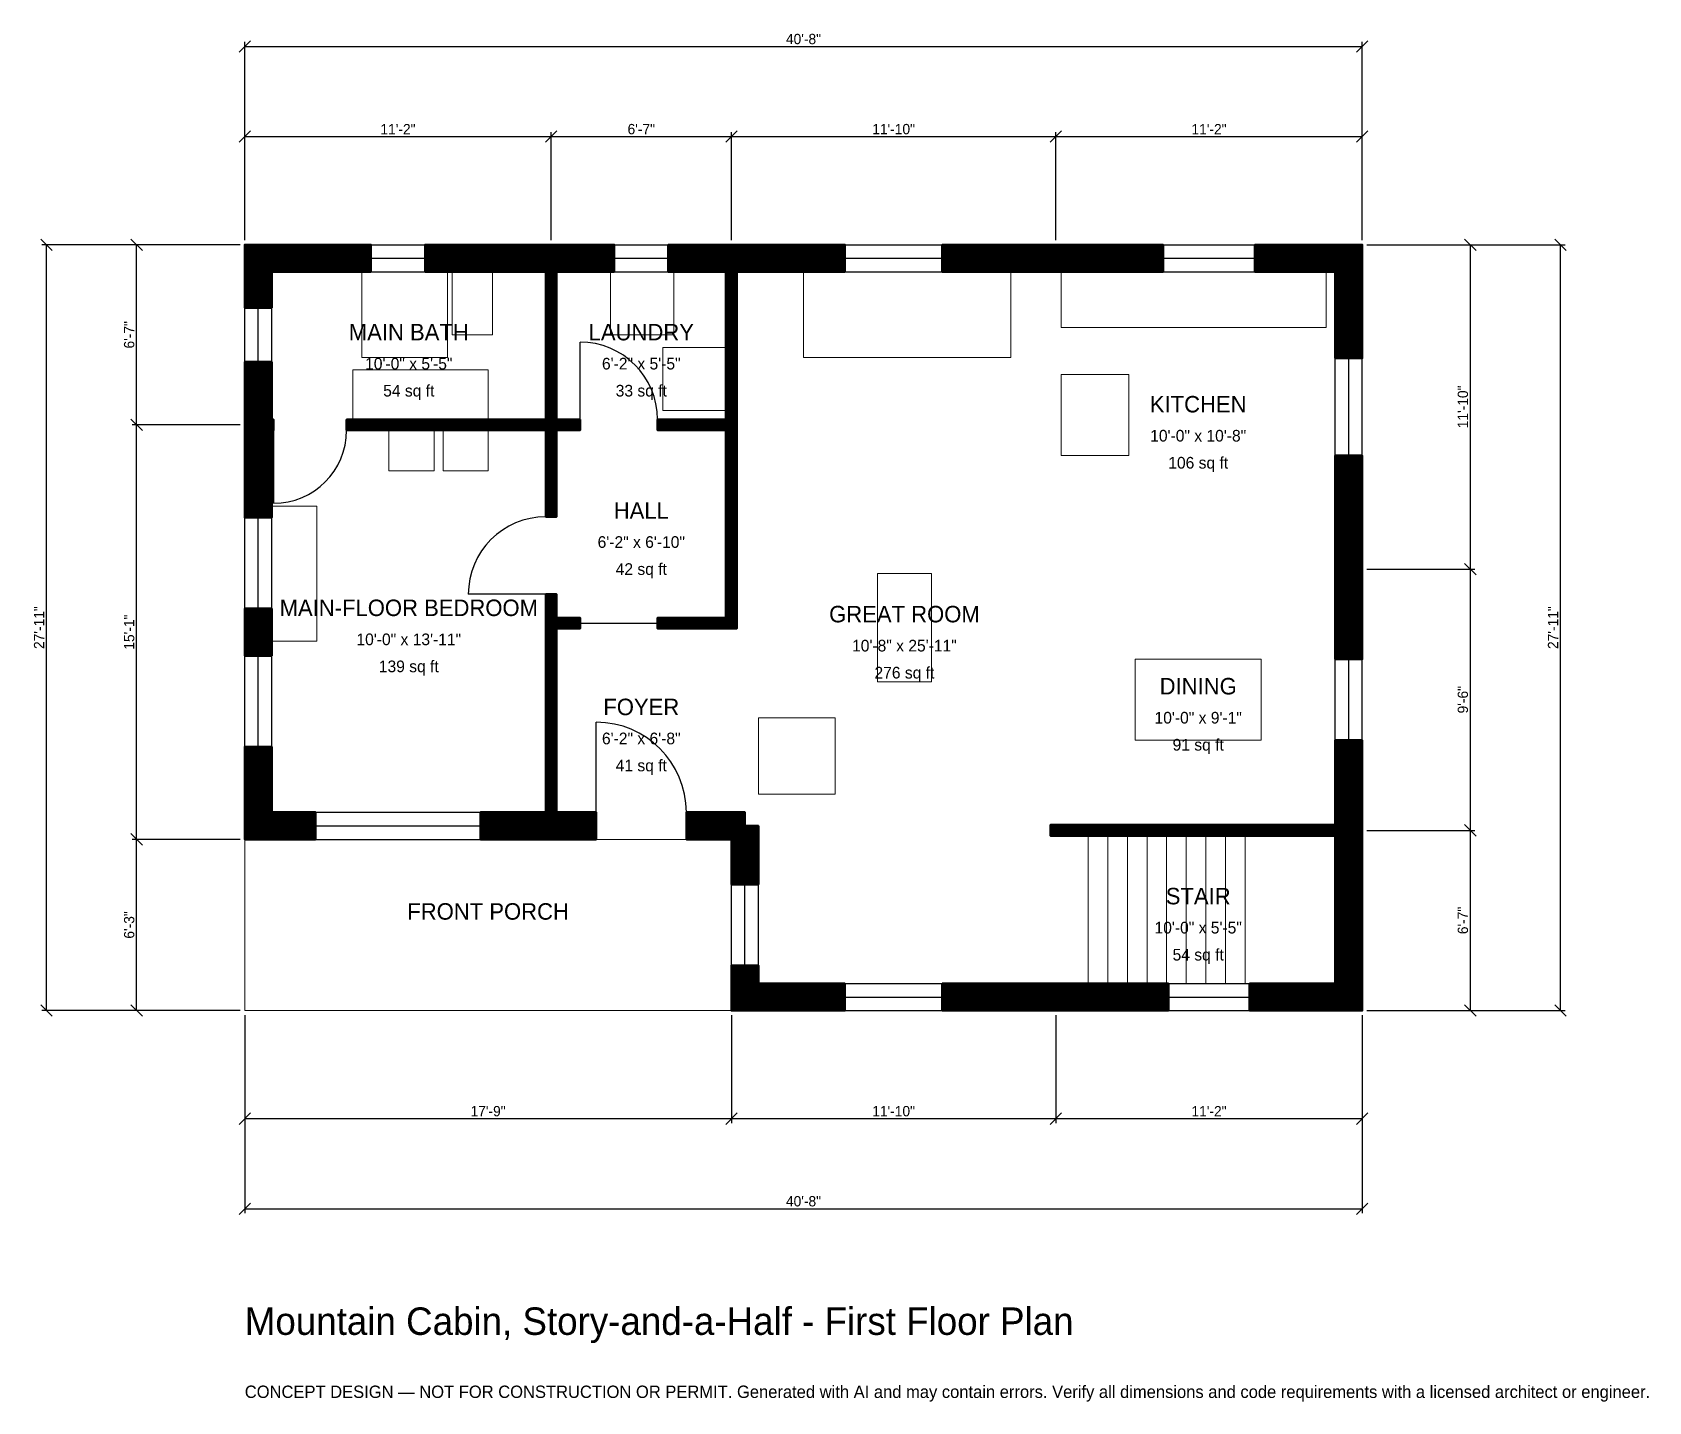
# Model space of a CAD drawing. Header units: inches. Extents: x -93 to 613, y -171 to 427.
import ezdxf
from ezdxf.enums import TextEntityAlignment as Align

# ---------------------------------------------------------------- set-up
doc = ezdxf.new("R2010")
doc.units = ezdxf.units.IN
doc.header["$MEASUREMENT"] = 0
doc.linetypes.add('DASHED', pattern=[0.6, 0.5, -0.1])
for name, color, linetype, lineweight in [('A-ANNO-DIMS', 1, 'Continuous', 13), ('A-ANNO-TEXT', 7, 'Continuous', 18), ('A-AREA-IDEN', 7, 'Continuous', 18), ('A-DOOR', 2, 'Continuous', 25), ('A-FLOR-FIXT', 9, 'Continuous', 13), ('A-FLOR-STRS', 3, 'Continuous', 18), ('A-FURN', 9, 'Continuous', 13), ('A-GLAZ', 4, 'Continuous', 25), ('A-SITE-PAVE', 8, 'Continuous', 13), ('A-WALL', 7, 'Continuous', 50), ('A-WALL-PATT', 8, 'Continuous', 13)]:
    doc.layers.add(name, color=color, linetype=linetype, lineweight=lineweight)
doc.dimstyles.new('PLAN', dxfattribs={"dimtxt": 4.5, "dimasz": 3, "dimexe": 2, "dimexo": 2, "dimgap": 1, "dimtad": 1, "dimdec": 0, "dimlunit": 4, "dimtsz": 2.5, "dimcen": 2.5, "dimclrd": 1, "dimclre": 1, "dimazin": 3, "dimtfac": 1, "dimtmove": 0, "dimatfit": 3})

msp = doc.modelspace()

# ---------------------------------------------------------------- hatches: boundary and pattern name
at = {"layer": 'A-WALL-PATT'}
h = msp.add_hatch(dxfattribs=at)
h.set_pattern_fill('ANSI31', color=8, scale=0.8)
h.paths.add_polyline_path([(136.2205, 74.8031), (131.4961, 74.8031), (131.4961, 74.8031), (127.9528, 74.8031), (102.9528, 74.8031), (102.9528, 86.6142), (127.9528, 86.6142), (131.4961, 86.6142), (131.4961, 166.9291), (131.4961, 171.6535), (131.4961, 181.8898), (136.2205, 181.8898), (136.2205, 171.6535), (146.4567, 171.6535), (146.4567, 166.9291), (136.2205, 166.9291), (136.2205, 86.6142), (139.7638, 86.6142), (153.5433, 86.6142), (153.5433, 74.8031), (139.7638, 74.8031), (136.2205, 74.8031), (136.2205, 74.8031)])
h.paths.add_polyline_path([(11.811, 74.8031), (11.811, 74.8031), (0, 74.8031), (0, 74.8031), (0, 74.8031), (0, 86.6142), (0, 86.6142), (0, 115.2887), (11.811, 115.2887), (11.811, 86.6142), (30.9055, 86.6142), (30.9055, 74.8031), (11.811, 74.8031)])
h.paths.add_polyline_path([(0, 175.6562), (11.811, 175.6562), (11.811, 155.0525), (0, 155.0525), (0, 175.6562)])
h.paths.add_polyline_path([(0, 250), (0, 253.5433), (0, 253.5433), (0, 258.2677), (0, 258.2677), (0, 261.811), (0, 283.4646), (11.811, 283.4646), (11.811, 261.811), (11.811, 258.2677), (12.5984, 258.2677), (12.5984, 253.5433), (11.811, 253.5433), (11.811, 250), (11.811, 215.4199), (0, 215.4199), (0, 250)])
h.paths.add_polyline_path([(0, 322.8346), (0, 322.8346), (0, 334.6457), (0, 334.6457), (0, 334.6457), (11.811, 334.6457), (11.811, 334.6457), (55.1181, 334.6457), (55.1181, 322.8346), (11.811, 322.8346), (11.811, 307.0866), (0, 307.0866), (0, 322.8346)])
h.paths.add_polyline_path([(127.9528, 334.6457), (131.4961, 334.6457), (131.4961, 334.6457), (136.2205, 334.6457), (136.2205, 334.6457), (139.7638, 334.6457), (161.4173, 334.6457), (161.4173, 322.8346), (139.7638, 322.8346), (136.2205, 322.8346), (136.2205, 258.2677), (146.4567, 258.2677), (146.4567, 253.5433), (136.2205, 253.5433), (136.2205, 215.748), (131.4961, 215.748), (131.4961, 253.5433), (44.4882, 253.5433), (44.4882, 258.2677), (131.4961, 258.2677), (131.4961, 322.8346), (127.9528, 322.8346), (78.7402, 322.8346), (78.7402, 334.6457), (127.9528, 334.6457)])
h.paths.add_polyline_path([(206.6929, 334.6457), (210.2362, 334.6457), (210.2362, 334.6457), (214.9606, 334.6457), (214.9606, 334.6457), (218.5039, 334.6457), (262.2047, 334.6457), (262.2047, 322.8346), (218.5039, 322.8346), (214.9606, 322.8346), (214.9606, 258.2677), (214.9606, 253.5433), (214.9606, 171.6535), (214.9606, 166.9291), (210.2362, 166.9291), (180.315, 166.9291), (180.315, 171.6535), (210.2362, 171.6535), (210.2362, 253.5433), (180.315, 253.5433), (180.315, 258.2677), (210.2362, 258.2677), (210.2362, 322.8346), (206.6929, 322.8346), (185.0394, 322.8346), (185.0394, 334.6457), (206.6929, 334.6457)])
h.paths.add_polyline_path([(348.4252, 334.6457), (360.2362, 334.6457), (401.1811, 334.6457), (401.1811, 322.8346), (360.2362, 322.8346), (348.4252, 322.8346), (304.7244, 322.8346), (304.7244, 334.6457), (348.4252, 334.6457)])
h.paths.add_polyline_path([(476.378, 334.6457), (476.378, 334.6457), (488.189, 334.6457), (488.189, 334.6457), (488.189, 334.6457), (488.189, 322.8346), (488.189, 322.8346), (488.189, 285.0394), (476.378, 285.0394), (476.378, 322.8346), (441.3386, 322.8346), (441.3386, 334.6457), (476.378, 334.6457)])
h.paths.add_polyline_path([(488.189, 198.8189), (488.189, 187.0079), (488.189, 153.5433), (476.378, 153.5433), (476.378, 187.0079), (476.378, 198.8189), (476.378, 242.5197), (488.189, 242.5197), (488.189, 198.8189)])
h.paths.add_polyline_path([(488.189, 84.6457), (488.189, 81.1024), (488.189, 81.1024), (488.189, 76.378), (488.189, 76.378), (488.189, 72.8346), (488.189, 11.811), (488.189, 11.811), (488.189, 0), (488.189, 0), (488.189, 0), (476.378, 0), (476.378, 0), (438.9764, 0), (438.9764, 11.811), (476.378, 11.811), (476.378, 72.8346), (476.378, 76.378), (351.9685, 76.378), (351.9685, 81.1024), (476.378, 81.1024), (476.378, 84.6457), (476.378, 118.1102), (488.189, 118.1102), (488.189, 84.6457)])
h.paths.add_polyline_path([(360.2362, 0), (348.4252, 0), (304.7244, 0), (304.7244, 11.811), (348.4252, 11.811), (360.2362, 11.811), (403.5433, 11.811), (403.5433, 0), (360.2362, 0)])
h.paths.add_polyline_path([(224.4094, 0), (224.4094, 0), (212.5984, 0), (212.5984, 0), (212.5984, 0), (212.5984, 11.811), (212.5984, 11.811), (212.5984, 19.685), (224.4094, 19.685), (224.4094, 11.811), (262.2047, 11.811), (262.2047, 0), (224.4094, 0)])
h.paths.add_polyline_path([(212.5984, 74.8031), (192.9134, 74.8031), (192.9134, 86.6142), (218.5039, 86.6142), (218.5039, 80.7087), (224.4094, 80.7087), (224.4094, 55.1181), (212.5984, 55.1181), (212.5984, 74.8031)])

# ---------------------------------------------------------------- linework, layer by layer
at = {"layer": 'A-DOOR'}
for p, q in [((146.4567, 258.2677), (146.4567, 292.126)), ((12.5984, 253.5433), (12.5984, 221.6535)), ((131.4961, 181.8898), (97.6378, 181.8898)), ((146.4567, 169.2913), (180.315, 169.2913)), ((153.5433, 86.6142), (153.5433, 125.9843))]:
    msp.add_line(p, q, dxfattribs=at)
for centre, radius, start, end in [((146.4567, 258.2677), 33.8583, 0, 90), ((12.5984, 253.5433), 31.8898, 270, 360), ((131.4961, 181.8898), 33.8583, 90, 180), ((153.5433, 86.6142), 39.3701, 0, 90)]:
    msp.add_arc(centre, radius, start, end, dxfattribs=at)
at = {"layer": 'A-FLOR-FIXT'}
for points in [[(51.1811, 285.4331), (88.5827, 285.4331), (88.5827, 322.8346), (51.1811, 322.8346)], [(90.5512, 295.2756), (108.2677, 295.2756), (108.2677, 322.8346), (90.5512, 322.8346)], [(356.6929, 298.4252), (472.4409, 298.4252), (472.4409, 322.8346), (356.6929, 322.8346)], [(47.2441, 258.2677), (106.2992, 258.2677), (106.2992, 279.9213), (47.2441, 279.9213)]]:
    msp.add_lwpolyline(points, close=True, dxfattribs=at)
at = {"layer": 'A-FLOR-STRS'}
for p, q in [((368.5039, 11.811), (368.5039, 76.378)), ((377.0669, 11.811), (377.0669, 76.378)), ((385.6299, 11.811), (385.6299, 76.378)), ((394.1929, 11.811), (394.1929, 76.378)), ((402.7559, 11.811), (402.7559, 76.378)), ((411.3189, 11.811), (411.3189, 76.378)), ((419.8819, 11.811), (419.8819, 76.378)), ((428.4449, 11.811), (428.4449, 76.378)), ((437.0079, 11.811), (437.0079, 76.378))]:
    msp.add_line(p, q, dxfattribs=at)
at = {"layer": 'A-FURN'}
for points in [[(159.8425, 295.2756), (187.4016, 295.2756), (187.4016, 322.8346), (159.8425, 322.8346)], [(244.0945, 285.4331), (334.6457, 285.4331), (334.6457, 322.8346), (244.0945, 322.8346)], [(182.6772, 262.2047), (210.2362, 262.2047), (210.2362, 289.7638), (182.6772, 289.7638)], [(356.6929, 242.5197), (386.2205, 242.5197), (386.2205, 277.9528), (356.6929, 277.9528)], [(62.9921, 235.8268), (82.6772, 235.8268), (82.6772, 253.5433), (62.9921, 253.5433)], [(86.6142, 235.8268), (106.2992, 235.8268), (106.2992, 253.5433), (86.6142, 253.5433)], [(11.811, 161.4173), (31.4961, 161.4173), (31.4961, 220.4724), (11.811, 220.4724)], [(276.378, 143.7008), (300, 143.7008), (300, 190.9449), (276.378, 190.9449)], [(388.9764, 118.1102), (444.0945, 118.1102), (444.0945, 153.5433), (388.9764, 153.5433)], [(224.4094, 94.4882), (257.874, 94.4882), (257.874, 127.9528), (224.4094, 127.9528)]]:
    msp.add_lwpolyline(points, close=True, dxfattribs=at)
at = {"layer": 'A-GLAZ'}
for p, q in [((55.1181, 334.6457), (78.7402, 334.6457)), ((161.4173, 334.6457), (185.0394, 334.6457)), ((262.2047, 334.6457), (304.7244, 334.6457)), ((401.1811, 334.6457), (441.3386, 334.6457)), ((55.1181, 328.7402), (78.7402, 328.7402)), ((161.4173, 328.7402), (185.0394, 328.7402)), ((262.2047, 328.7402), (304.7244, 328.7402)), ((401.1811, 328.7402), (441.3386, 328.7402)), ((55.1181, 322.8346), (78.7402, 322.8346)), ((161.4173, 322.8346), (185.0394, 322.8346)), ((262.2047, 322.8346), (304.7244, 322.8346)), ((401.1811, 322.8346), (441.3386, 322.8346)), ((0, 283.4646), (0, 307.0866)), ((5.9055, 283.4646), (5.9055, 307.0866)), ((11.811, 283.4646), (11.811, 307.0866)), ((476.378, 242.5197), (476.378, 285.0394)), ((482.2835, 242.5197), (482.2835, 285.0394)), ((488.189, 242.5197), (488.189, 285.0394)), ((0, 175.6562), (0, 215.4199)), ((5.9055, 175.6562), (5.9055, 215.4199)), ((11.811, 175.6562), (11.811, 215.4199)), ((0, 115.2887), (0, 155.0525)), ((5.9055, 115.2887), (5.9055, 155.0525)), ((11.811, 115.2887), (11.811, 155.0525)), ((476.378, 118.1102), (476.378, 153.5433)), ((482.2835, 118.1102), (482.2835, 153.5433)), ((488.189, 118.1102), (488.189, 153.5433)), ((30.9055, 86.6142), (102.9528, 86.6142)), ((30.9055, 80.7087), (102.9528, 80.7087)), ((30.9055, 74.8031), (102.9528, 74.8031)), ((212.5984, 19.685), (212.5984, 55.1181)), ((218.5039, 19.685), (218.5039, 55.1181)), ((224.4094, 19.685), (224.4094, 55.1181)), ((262.2047, 11.811), (304.7244, 11.811)), ((403.5433, 11.811), (438.9764, 11.811)), ((262.2047, 5.9055), (304.7244, 5.9055)), ((262.2047, 0), (304.7244, 0)), ((403.5433, 5.9055), (438.9764, 5.9055)), ((403.5433, 0), (438.9764, 0))]:
    msp.add_line(p, q, dxfattribs=at)
at = {"layer": 'A-SITE-PAVE', "linetype": 'DASHED'}
msp.add_lwpolyline([(0, 0), (212.5984, 0), (212.5984, 74.8031), (0, 74.8031)], close=True, dxfattribs=at)
at = {"layer": 'A-WALL'}
for points in [[(0, 322.8346), (0, 322.8346), (0, 334.6457), (0, 334.6457), (0, 334.6457), (11.811, 334.6457), (11.811, 334.6457), (55.1181, 334.6457), (55.1181, 322.8346), (11.811, 322.8346), (11.811, 307.0866), (0, 307.0866), (0, 322.8346)], [(127.9528, 334.6457), (131.4961, 334.6457), (131.4961, 334.6457), (136.2205, 334.6457), (136.2205, 334.6457), (139.7638, 334.6457), (161.4173, 334.6457), (161.4173, 322.8346), (139.7638, 322.8346), (136.2205, 322.8346), (136.2205, 258.2677), (146.4567, 258.2677), (146.4567, 253.5433), (136.2205, 253.5433), (136.2205, 215.748), (131.4961, 215.748), (131.4961, 253.5433), (44.4882, 253.5433), (44.4882, 258.2677), (131.4961, 258.2677), (131.4961, 322.8346), (127.9528, 322.8346), (78.7402, 322.8346), (78.7402, 334.6457), (127.9528, 334.6457)], [(206.6929, 334.6457), (210.2362, 334.6457), (210.2362, 334.6457), (214.9606, 334.6457), (214.9606, 334.6457), (218.5039, 334.6457), (262.2047, 334.6457), (262.2047, 322.8346), (218.5039, 322.8346), (214.9606, 322.8346), (214.9606, 258.2677), (214.9606, 253.5433), (214.9606, 171.6535), (214.9606, 166.9291), (210.2362, 166.9291), (180.315, 166.9291), (180.315, 171.6535), (210.2362, 171.6535), (210.2362, 253.5433), (180.315, 253.5433), (180.315, 258.2677), (210.2362, 258.2677), (210.2362, 322.8346), (206.6929, 322.8346), (185.0394, 322.8346), (185.0394, 334.6457), (206.6929, 334.6457)], [(348.4252, 334.6457), (360.2362, 334.6457), (401.1811, 334.6457), (401.1811, 322.8346), (360.2362, 322.8346), (348.4252, 322.8346), (304.7244, 322.8346), (304.7244, 334.6457), (348.4252, 334.6457)], [(476.378, 334.6457), (476.378, 334.6457), (488.189, 334.6457), (488.189, 334.6457), (488.189, 334.6457), (488.189, 322.8346), (488.189, 322.8346), (488.189, 285.0394), (476.378, 285.0394), (476.378, 322.8346), (441.3386, 322.8346), (441.3386, 334.6457), (476.378, 334.6457)], [(0, 250), (0, 253.5433), (0, 253.5433), (0, 258.2677), (0, 258.2677), (0, 261.811), (0, 283.4646), (11.811, 283.4646), (11.811, 261.811), (11.811, 258.2677), (12.5984, 258.2677), (12.5984, 253.5433), (11.811, 253.5433), (11.811, 250), (11.811, 215.4199), (0, 215.4199), (0, 250)], [(488.189, 198.8189), (488.189, 187.0079), (488.189, 153.5433), (476.378, 153.5433), (476.378, 187.0079), (476.378, 198.8189), (476.378, 242.5197), (488.189, 242.5197), (488.189, 198.8189)], [(136.2205, 74.8031), (131.4961, 74.8031), (131.4961, 74.8031), (127.9528, 74.8031), (102.9528, 74.8031), (102.9528, 86.6142), (127.9528, 86.6142), (131.4961, 86.6142), (131.4961, 166.9291), (131.4961, 171.6535), (131.4961, 181.8898), (136.2205, 181.8898), (136.2205, 171.6535), (146.4567, 171.6535), (146.4567, 166.9291), (136.2205, 166.9291), (136.2205, 86.6142), (139.7638, 86.6142), (153.5433, 86.6142), (153.5433, 74.8031), (139.7638, 74.8031), (136.2205, 74.8031), (136.2205, 74.8031)], [(0, 175.6562), (11.811, 175.6562), (11.811, 155.0525), (0, 155.0525), (0, 175.6562)], [(11.811, 74.8031), (11.811, 74.8031), (0, 74.8031), (0, 74.8031), (0, 74.8031), (0, 86.6142), (0, 86.6142), (0, 115.2887), (11.811, 115.2887), (11.811, 86.6142), (30.9055, 86.6142), (30.9055, 74.8031), (11.811, 74.8031)], [(488.189, 84.6457), (488.189, 81.1024), (488.189, 81.1024), (488.189, 76.378), (488.189, 76.378), (488.189, 72.8346), (488.189, 11.811), (488.189, 11.811), (488.189, 0), (488.189, 0), (488.189, 0), (476.378, 0), (476.378, 0), (438.9764, 0), (438.9764, 11.811), (476.378, 11.811), (476.378, 72.8346), (476.378, 76.378), (351.9685, 76.378), (351.9685, 81.1024), (476.378, 81.1024), (476.378, 84.6457), (476.378, 118.1102), (488.189, 118.1102), (488.189, 84.6457)], [(212.5984, 74.8031), (192.9134, 74.8031), (192.9134, 86.6142), (218.5039, 86.6142), (218.5039, 80.7087), (224.4094, 80.7087), (224.4094, 55.1181), (212.5984, 55.1181), (212.5984, 74.8031)], [(224.4094, 0), (224.4094, 0), (212.5984, 0), (212.5984, 0), (212.5984, 0), (212.5984, 11.811), (212.5984, 11.811), (212.5984, 19.685), (224.4094, 19.685), (224.4094, 11.811), (262.2047, 11.811), (262.2047, 0), (224.4094, 0)], [(360.2362, 0), (348.4252, 0), (304.7244, 0), (304.7244, 11.811), (348.4252, 11.811), (360.2362, 11.811), (403.5433, 11.811), (403.5433, 0), (360.2362, 0)]]:
    msp.add_lwpolyline(points, close=True, dxfattribs=at)

# ---------------------------------------------------------------- texts
at = {"layer": 'A-ANNO-TEXT'}
for s, height, p in [('Mountain Cabin, Story-and-a-Half - First Floor Plan', 12, (0, -141.7323)), ('CONCEPT DESIGN — NOT FOR CONSTRUCTION OR PERMIT. Generated with AI and may contain errors. Verify all dimensions and code requirements with a licensed architect or engineer.', 5.4, (0, -169.2913))]:
    msp.add_text(s, height=height, dxfattribs=at).set_placement(p)
at = {"layer": 'A-AREA-IDEN'}
for s, height, p in [('MAIN BATH', 7.2, (71.6535, 296.4567)), ('LAUNDRY', 7.2, (173.2283, 296.4567)), ('10\'-0" x 5\'-5"', 5.1, (71.6535, 282.6772)), ('6\'-2" x 5\'-5"', 5.1, (173.2283, 282.6772)), ('54 sq ft', 5.1, (71.6535, 270.8661)), ('33 sq ft', 5.1, (173.2283, 270.8661)), ('KITCHEN', 7.2, (416.5354, 264.9606)), ('10\'-0" x 10\'-8"', 5.1, (416.5354, 251.1811)), ('106 sq ft', 5.1, (416.5354, 239.3701)), ('HALL', 7.2, (173.2283, 218.5039)), ('6\'-2" x 6\'-10"', 5.1, (173.2283, 204.7244)), ('42 sq ft', 5.1, (173.2283, 192.9134)), ('MAIN-FLOOR BEDROOM', 7.2, (71.6535, 175.9843)), ('GREAT ROOM', 7.2, (288.189, 173.2283)), ('10\'-0" x 13\'-11"', 5.1, (71.6535, 162.2047)), ('10\'-8" x 25\'-11"', 5.1, (288.189, 159.4488)), ('139 sq ft', 5.1, (71.6535, 150.3937)), ('276 sq ft', 5.1, (288.189, 147.6378)), ('DINING', 7.2, (416.5354, 141.7323)), ('FOYER', 7.2, (173.2283, 132.6772)), ('10\'-0" x 9\'-1"', 5.1, (416.5354, 127.9528)), ('6\'-2" x 6\'-8"', 5.1, (173.2283, 118.8976)), ('91 sq ft', 5.1, (416.5354, 116.1417)), ('41 sq ft', 5.1, (173.2283, 107.0866)), ('STAIR', 7.2, (416.5354, 50)), ('FRONT PORCH', 7.2, (106.2992, 43.3071)), ('10\'-0" x 5\'-5"', 5.1, (416.5354, 36.2205)), ('54 sq ft', 5.1, (416.5354, 24.4094))]:
    msp.add_text(s, height=height, dxfattribs=at).set_placement(p, align=Align.MIDDLE_CENTER)

# ---------------------------------------------------------------- dimensions: what is measured, and where the dimension line sits
at = {"layer": 'A-ANNO-DIMS'}
for base, p1, p2, text in [((0, 421.2598), (0, 334.6457), (488.189, 334.6457), '40\'-8"'), ((0, 381.8898), (0, 334.6457), (133.8583, 334.6457), '11\'-2"'), ((133.8583, 381.8898), (133.8583, 334.6457), (212.5984, 334.6457), '6\'-7"'), ((212.5984, 381.8898), (212.5984, 334.6457), (354.3307, 334.6457), '11\'-10"'), ((354.3307, 381.8898), (354.3307, 334.6457), (488.189, 334.6457), '11\'-2"'), ((0, -47.2441), (0, 0), (212.5984, 0), '17\'-9"'), ((0, -86.6142), (0, 0), (488.189, 0), '40\'-8"'), ((212.5984, -47.2441), (212.5984, 0), (354.3307, 0), '11\'-10"'), ((354.3307, -47.2441), (354.3307, 0), (488.189, 0), '11\'-2"')]:
    msp.add_linear_dim(base=base, p1=p1, p2=p2, text=text, dimstyle='PLAN', dxfattribs=at).render()
for base, p1, p2, text in [((-86.6142, 0), (0, 0), (0, 334.6457), '27\'-11"'), ((-47.2441, 255.9055), (0, 255.9055), (0, 334.6457), '6\'-7"'), ((535.4331, 192.9134), (488.189, 192.9134), (488.189, 334.6457), '11\'-10"'), ((574.8031, 0), (488.189, 0), (488.189, 334.6457), '27\'-11"'), ((-47.2441, 74.8031), (0, 74.8031), (0, 255.9055), '15\'-1"'), ((535.4331, 78.7402), (488.189, 78.7402), (488.189, 192.9134), '9\'-6"'), ((535.4331, 0), (488.189, 0), (488.189, 78.7402), '6\'-7"'), ((-47.2441, 0), (0, 0), (0, 74.8031), '6\'-3"')]:
    msp.add_linear_dim(base=base, p1=p1, p2=p2, angle=90, text=text, dimstyle='PLAN', dxfattribs=at).render()

doc.saveas('drawing.dxf')
